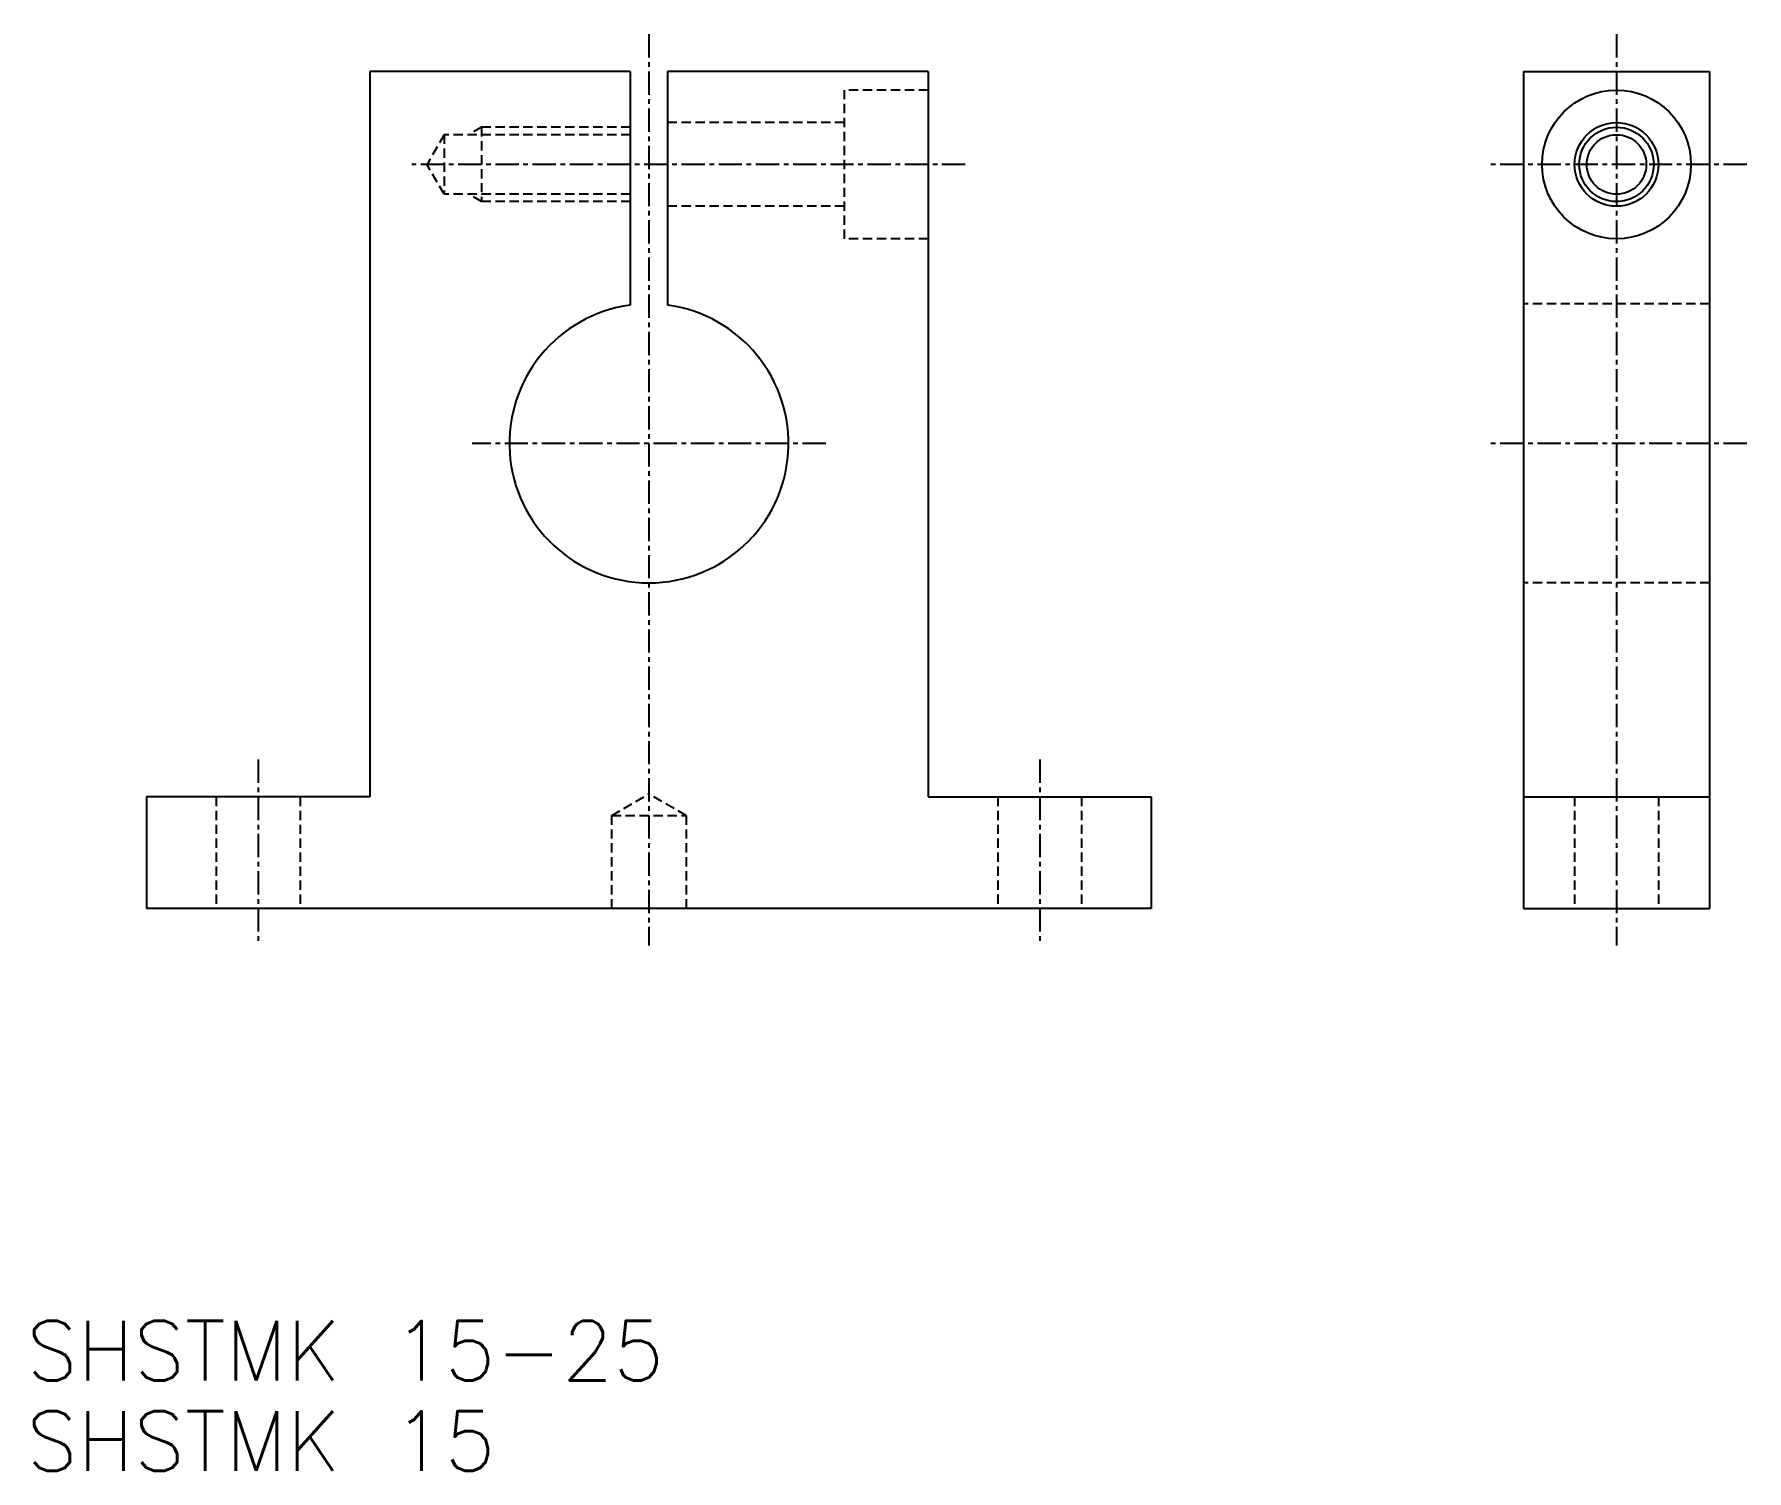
# Model space of a CAD drawing. Extents: x 1090 to 1182, y 52.3 to 129.5.
import ezdxf

# ---------------------------------------------------------------- set-up
doc = ezdxf.new("R2010")
doc.units = 0
doc.linetypes.add('CENTER', pattern=[2, 1.25, -0.25, 0.25, -0.25])
doc.linetypes.add('DASHED', pattern=[0.75, 0.5, -0.25])
doc.layers.get('0').update_dxf_attribs({"linetype": 'CONTINUOUS'})
doc.layers.add('CENTER', color=1, linetype='CENTER')
doc.styles.get("Standard").update_dxf_attribs({"font": 'txt.shx', "bigfont": 'bigfont.shx'})

msp = doc.modelspace()

# ---------------------------------------------------------------- linework, layer by layer
at = {"color": 7, "linetype": 'CONTINUOUS'}
for p, q in [((1107.997, 127.487), (1107.997, 88.487)), ((1121.997, 127.487), (1107.997, 127.487)), ((1121.997, 127.487), (1121.997, 114.92)), ((1137.997, 127.487), (1123.997, 127.487)), ((1123.997, 127.487), (1123.997, 114.92)), ((1137.997, 127.487), (1137.997, 88.487)), ((1169.997, 127.487), (1169.997, 82.487)), ((1169.997, 127.487), (1179.997, 127.487)), ((1179.997, 127.487), (1179.997, 82.487)), ((1095.997, 88.487), (1095.997, 82.487)), ((1107.997, 88.487), (1095.997, 88.487)), ((1137.997, 88.487), (1149.997, 88.487)), ((1149.997, 88.487), (1149.997, 82.487)), ((1169.997, 88.487), (1179.997, 88.487)), ((1095.997, 86.987), (1095.997, 86.987)), ((1095.997, 85.487), (1095.997, 85.487)), ((1149.997, 82.487), (1095.997, 82.487)), ((1169.997, 82.487), (1179.997, 82.487))]:
    msp.add_line(p, q, dxfattribs=at)
at = {"color": 3, "linetype": 'DASHED'}
for p, q in [((1133.497, 126.487), (1133.497, 118.487)), ((1137.997, 126.487), (1133.497, 126.487)), ((1113.997, 124.487), (1113.304, 124.087)), ((1121.997, 124.487), (1113.997, 124.487)), ((1113.997, 124.487), (1113.997, 120.487)), ((1133.497, 124.737), (1123.997, 124.737)), ((1111.997, 124.087), (1111.073, 122.487)), ((1121.997, 124.087), (1111.997, 124.087)), ((1111.997, 124.087), (1111.997, 120.887)), ((1111.997, 120.887), (1111.073, 122.487)), ((1121.997, 120.887), (1111.997, 120.887)), ((1113.997, 120.487), (1113.304, 120.887)), ((1121.997, 120.487), (1113.997, 120.487)), ((1133.497, 120.237), (1123.997, 120.237)), ((1137.997, 118.487), (1133.497, 118.487)), ((1179.997, 114.987), (1169.997, 114.987)), ((1179.997, 99.987), (1169.997, 99.987)), ((1099.747, 88.487), (1099.747, 82.487)), ((1104.247, 88.487), (1104.247, 82.487)), ((1120.997, 87.487), (1122.997, 88.642)), ((1124.997, 87.487), (1122.997, 88.642)), ((1141.747, 88.487), (1141.747, 82.487)), ((1146.247, 88.487), (1146.247, 82.487)), ((1172.747, 88.487), (1172.747, 82.487)), ((1177.247, 88.487), (1177.247, 82.487)), ((1120.997, 82.487), (1120.997, 87.487)), ((1120.997, 87.487), (1124.997, 87.487)), ((1124.997, 87.487), (1124.997, 82.487))]:
    msp.add_line(p, q, dxfattribs=at)
at = {"color": 7, "linetype": 'CONTINUOUS'}
for radius in [4, 2.25, 1.6]:
    msp.add_circle((1174.997, 122.487), radius, dxfattribs=at)
at = {"color": 3, "linetype": 'CONTINUOUS'}
msp.add_circle((1174.997, 122.487), 2, dxfattribs=at)
at = {"color": 7, "linetype": 'CONTINUOUS'}
msp.add_arc((1122.997, 107.487), 7.5, 97.66226, 82.33774, dxfattribs=at)
at = {"layer": 'CENTER', "color": 1, "linetype": 'CENTER'}
for p, q in [((1122.997, 129.487), (1122.997, 80.487)), ((1174.997, 129.487), (1174.997, 80.487)), ((1139.997, 122.487), (1110.056, 122.487)), ((1181.997, 122.487), (1167.997, 122.487)), ((1132.497, 107.487), (1113.497, 107.487)), ((1181.997, 107.487), (1167.997, 107.487)), ((1101.997, 90.487), (1101.997, 80.487)), ((1143.997, 90.487), (1143.997, 80.487))]:
    msp.add_line(p, q, dxfattribs=at)

# ---------------------------------------------------------------- texts
at = {"color": 7, "linetype": 'CONTINUOUS'}
for s, p in [('SHSTMK 15-25', (1089.552, 57.111)), ('SHSTMK 15', (1089.552, 52.251))]:
    msp.add_text(s, height=3.2, dxfattribs=at).set_placement(p)

doc.saveas('drawing.dxf')
